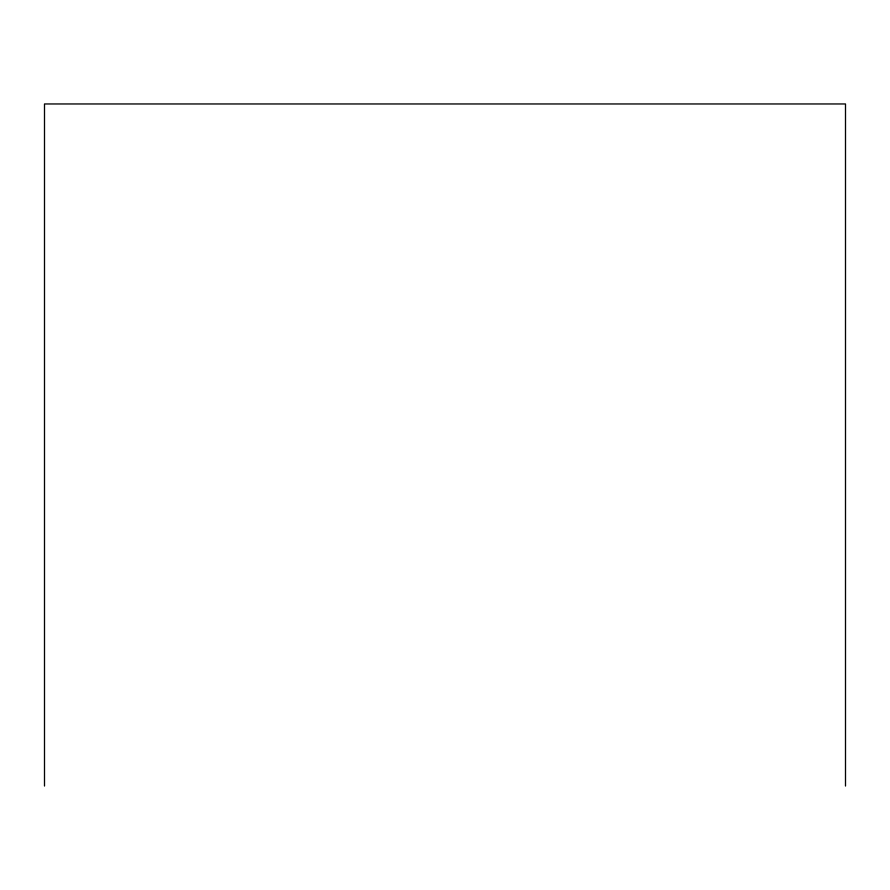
<?xml version="1.0" encoding="UTF-8"?>
<svg xmlns="http://www.w3.org/2000/svg" width="890" height="890" viewBox="0 0 890 890"><rect width="100%" height="100%" fill="white"/><g stroke="black" fill="none" stroke-linecap="round" stroke-linejoin="round"><path stroke-width="1.33" d="M845.5 786.037L845.5 103.963L44.5 103.963L44.5 786.037"/></g></svg>
